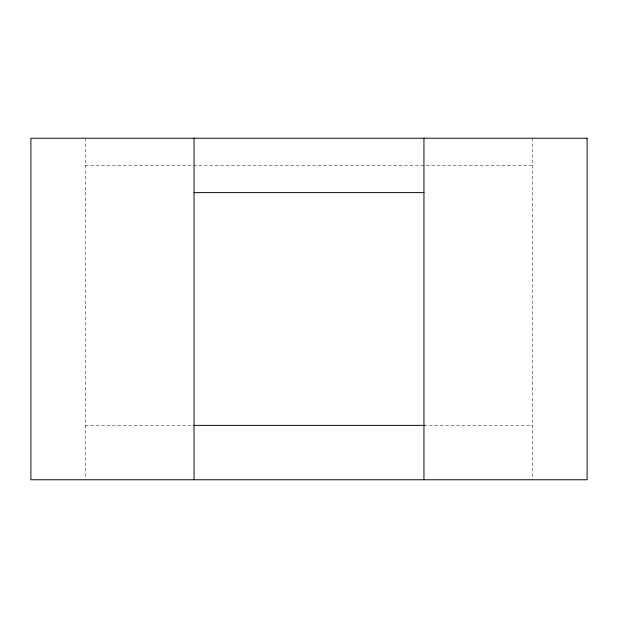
<?xml version="1.0" encoding="UTF-8"?>
<svg xmlns="http://www.w3.org/2000/svg" width="618" height="618" viewBox="0 0 618 618"><rect width="100%" height="100%" fill="white"/><g stroke="black" fill="none" stroke-linecap="round" stroke-linejoin="round"><path stroke-width="0.46" stroke-dasharray="3.09 2.32" d="M85.284 165.431L532.716 165.431M85.284 425.377L192.322 425.377M423.948 425.377L532.716 425.377M532.716 138.239L532.716 479.761M85.284 138.239L85.284 479.761"/><path stroke-width="0.93" d="M194.052 192.623L423.948 192.623M193.287 425.377L424.713 425.377M423.948 138.239L423.948 479.761M194.052 138.239L194.052 479.761M587.1 138.239L30.9 138.239L30.9 479.761L587.1 479.761L587.1 138.239"/></g></svg>
